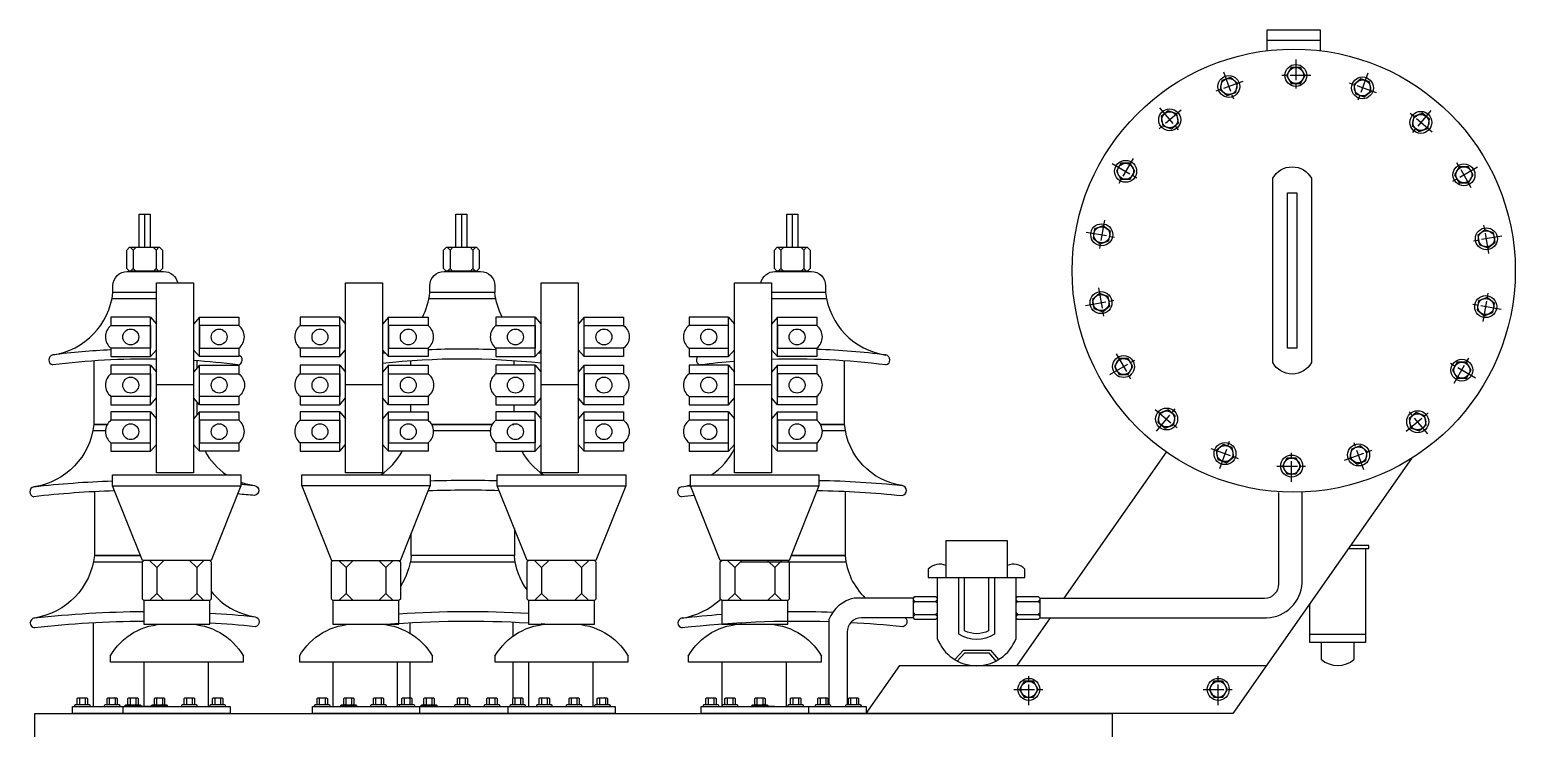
# Model space of a CAD drawing. Header units: millimetres. Extents: x 20927 to 53748, y 38421 to 54891.
# Drawn here: x 24864 to 26010, y 40275 to 40814 of the extents above; entities that cross this region are included whole.
import ezdxf

# ---------------------------------------------------------------- set-up
doc = ezdxf.new("R2010")
doc.units = ezdxf.units.MM
doc.linetypes.add('CENTERX2', pattern=[101.6, 63.5, -12.7, 12.7, -12.7])
doc.layers.add('DETAIL', color=4, linetype='Continuous')
doc.layers.add('TRANS', color=2, linetype='Continuous')

msp = doc.modelspace()

# ---------------------------------------------------------------- linework, layer by layer
at = {"layer": 'DETAIL', "color": 241, "ltscale": 0.25}
for p, q in [((25818.4, 40805.4), (25859.2, 40805.4)), ((24952.9, 40671.4), (24952.9, 40645.9)), ((25197.2, 40671.4), (25197.2, 40645.9)), ((25452.2, 40671.4), (25452.2, 40645.9)), ((24944.1, 40643.7), (24946.3, 40645.9)), ((24961.7, 40643.7), (24959.5, 40645.9)), ((25188.4, 40643.7), (25188.4, 40629.4)), ((25206, 40643.7), (25206, 40629.4)), ((25443.4, 40643.7), (25443.4, 40629.4)), ((25461, 40643.7), (25461, 40629.4)), ((24944.1, 40629.4), (24946.3, 40627.2)), ((24961.7, 40629.4), (24959.5, 40627.2)), ((25291.8, 40585.5), (25322.2, 40585.5)), ((25291.8, 40568), (25291.8, 40585.5)), ((25403, 40585.5), (25372.6, 40585.5)), ((25403, 40568), (25403, 40585.5)), ((25322.2, 40568), (25291.8, 40568)), ((25372.6, 40568), (25403, 40568)), ((24995.2, 40548.4), (25025.6, 40548.4)), ((24995.2, 40530.9), (24995.2, 40548.4)), ((25141, 40548.4), (25171.4, 40548.4)), ((25141, 40530.9), (25141, 40548.4)), ((25254.1, 40548.4), (25223.6, 40548.4)), ((25254.1, 40530.9), (25254.1, 40548.4)), ((25403, 40548.4), (25372.6, 40548.4)), ((25403, 40530.9), (25403, 40548.4)), ((25025.6, 40530.9), (24995.2, 40530.9)), ((25171.4, 40530.9), (25141, 40530.9)), ((25223.6, 40530.9), (25254.1, 40530.9)), ((25372.6, 40530.9), (25403, 40530.9)), ((24962.3, 40399), (24962.3, 40379)), ((24993.1, 40399), (24993.1, 40379)), ((25108.2, 40399), (25108.2, 40379)), ((25139, 40399), (25139, 40379)), ((25259, 40399), (25253.5, 40404.5)), ((25289.8, 40399), (25295.3, 40404.5)), ((25407.9, 40399), (25407.9, 40379)), ((25438.7, 40399), (25438.7, 40379)), ((25259, 40379), (25253.5, 40373.5)), ((25289.8, 40379), (25295.3, 40373.5)), ((25546.8, 40372.7), (25562.7, 40372.7)), ((25625.9, 40372.7), (25641.8, 40372.7)), ((25546.8, 40362.8), (25562.7, 40362.8)), ((25625.9, 40362.8), (25641.8, 40362.8)), ((25894.2, 40347.5), (25851.2, 40347.5)), ((24902.7, 40298), (24903.3, 40298.6)), ((24902.7, 40293.7), (24903.3, 40293.1)), ((24907.1, 40298), (24906.6, 40298.6)), ((24907.1, 40293.7), (24906.6, 40293.1)), ((24925.7, 40298), (24925.7, 40293.7)), ((24930.1, 40298), (24930.1, 40293.7)), ((24941.8, 40298), (24942.3, 40298.6)), ((24941.8, 40293.7), (24942.3, 40293.1)), ((24946.2, 40298), (24945.6, 40298.6)), ((24946.2, 40293.7), (24945.6, 40293.1)), ((24962.2, 40298), (24962.8, 40298.6)), ((24962.2, 40293.7), (24962.8, 40293.1)), ((24966.6, 40298), (24966.1, 40298.6)), ((24966.6, 40293.7), (24966.1, 40293.1)), ((24985.2, 40298), (24985.7, 40298.6)), ((24985.2, 40293.7), (24985.7, 40293.1)), ((24989.6, 40298), (24989, 40298.6)), ((24989.6, 40293.7), (24989, 40293.1)), ((25007, 40298), (25007.6, 40298.6)), ((25007, 40293.7), (25007.6, 40293.1)), ((25011.4, 40298), (25010.9, 40298.6)), ((25011.4, 40293.7), (25010.9, 40293.1)), ((25087.6, 40298), (25088.2, 40298.6)), ((25087.6, 40293.7), (25088.2, 40293.1)), ((25092, 40298), (25091.5, 40298.6)), ((25092, 40293.7), (25091.5, 40293.1)), ((25108.1, 40298), (25108.6, 40298.6)), ((25108.1, 40293.7), (25108.6, 40293.1)), ((25112.5, 40298), (25111.9, 40298.6)), ((25112.5, 40293.7), (25111.9, 40293.1)), ((25131, 40298), (25131.6, 40298.6)), ((25131, 40293.7), (25131.6, 40293.1)), ((25135.4, 40298), (25134.9, 40298.6)), ((25135.4, 40293.7), (25134.9, 40293.1)), ((25157.3, 40298), (25156.7, 40298.6)), ((25157.3, 40293.7), (25156.7, 40293.1)), ((25170, 40298), (25170.5, 40298.6)), ((25170, 40293.7), (25170.5, 40293.1)), ((25174.4, 40298), (25173.8, 40298.6)), ((25174.4, 40293.7), (25173.8, 40293.1)), ((25195.7, 40298), (25195.7, 40293.7)), ((25200.1, 40298), (25200.1, 40293.7)), ((25218.5, 40298), (25219.1, 40298.6)), ((25218.5, 40293.7), (25219.1, 40293.1)), ((25222.9, 40298), (25222.4, 40298.6)), ((25222.9, 40293.7), (25222.4, 40293.1)), ((25238.4, 40298), (25239, 40298.6)), ((25238.4, 40293.7), (25239, 40293.1)), ((25242.8, 40298), (25242.3, 40298.6)), ((25242.8, 40293.7), (25242.3, 40293.1)), ((25258.9, 40298), (25259.4, 40298.6)), ((25258.9, 40293.7), (25259.4, 40293.1)), ((25263.3, 40298), (25262.7, 40298.6)), ((25263.3, 40293.7), (25262.7, 40293.1)), ((25281.8, 40298), (25282.4, 40298.6)), ((25281.8, 40293.7), (25282.4, 40293.1)), ((25286.2, 40298), (25285.7, 40298.6)), ((25286.2, 40293.7), (25285.7, 40293.1)), ((25303.7, 40298), (25304.2, 40298.6)), ((25303.7, 40293.7), (25304.2, 40293.1)), ((25308.1, 40298), (25307.5, 40298.6)), ((25308.1, 40293.7), (25307.5, 40293.1)), ((25387.4, 40298), (25387.9, 40298.6)), ((25387.4, 40293.7), (25387.9, 40293.1)), ((25391.8, 40298), (25391.2, 40298.6)), ((25391.8, 40293.7), (25391.2, 40293.1)), ((25402, 40298), (25402, 40293.7)), ((25406.4, 40298), (25406.4, 40293.7)), ((25425, 40298), (25425.6, 40298.6)), ((25425, 40293.7), (25425.6, 40293.1)), ((25429.4, 40298), (25428.9, 40298.6)), ((25429.4, 40293.7), (25428.9, 40293.1)), ((25452.6, 40298), (25453.2, 40298.6)), ((25452.6, 40293.7), (25453.2, 40293.1)), ((25457, 40298), (25456.5, 40298.6)), ((25457, 40293.7), (25456.5, 40293.1)), ((25473.6, 40298), (25474.1, 40298.6)), ((25473.6, 40293.7), (25474.1, 40293.1)), ((25478, 40298), (25477.4, 40298.6)), ((25478, 40293.7), (25477.4, 40293.1)), ((25497.2, 40298), (25497.2, 40293.7)), ((25501.6, 40298), (25501.6, 40293.7))]:
    msp.add_line(p, q, dxfattribs=at)
at = {"layer": 'DETAIL', "color": 241, "linetype": 'CENTERX2', "ltscale": 0.25}
for p, q in [((25840.4, 40790.5), (25840.4, 40765.8)), ((25799.6, 40773.7), (25778.4, 40766)), ((25784.6, 40781.2), (25793.1, 40758.1)), ((25851.9, 40778.3), (25829.3, 40778.3)), ((25902.6, 40764.8), (25881.4, 40772.5)), ((25895.9, 40780.1), (25887.5, 40757)), ((25752, 40751.5), (25734.7, 40737)), ((25735.4, 40753.4), (25751.3, 40734.6)), ((25945.6, 40734.7), (25928.3, 40749.2)), ((25944.6, 40751.4), (25928.8, 40732.5)), ((25714.9, 40714.4), (25703.7, 40694.8)), ((25698.7, 40710.5), (25720, 40698.2)), ((25980.5, 40707.7), (25959.2, 40695.4)), ((25975.7, 40691.7), (25964.4, 40711.3)), ((25678.8, 40657.6), (25703.1, 40653.3)), ((25692.8, 40666.8), (25688.9, 40644.6)), ((25989.3, 40641), (25985.4, 40663.3)), ((25999.3, 40654.5), (25975, 40650.2)), ((25688.2, 40614.5), (25692.2, 40592.3)), ((25984.8, 40588.7), (25988.7, 40611)), ((25678.3, 40601.1), (25702.5, 40605.4)), ((25998.7, 40598), (25974.5, 40602.2)), ((25697.1, 40547.8), (25718.4, 40560.1)), ((25701.9, 40563.8), (25713.2, 40544.3)), ((25978.9, 40545), (25957.6, 40557.4)), ((25962.6, 40541.2), (25973.9, 40560.7)), ((25732, 40520.9), (25749.3, 40506.3)), ((25733, 40504.2), (25748.8, 40523)), ((25942.2, 40502.1), (25926.3, 40521)), ((25925.5, 40504), (25942.8, 40518.5)), ((25781.7, 40475.4), (25790.1, 40498.6)), ((25892.9, 40474.3), (25884.5, 40497.5)), ((25775, 40490.8), (25796.2, 40483)), ((25837.2, 40465.1), (25837.2, 40489.7)), ((25878, 40481.8), (25899.2, 40489.5)), ((25825.7, 40477.2), (25848.3, 40477.2)), ((25634.6, 40293), (25634.6, 40317.6)), ((25780.6, 40293), (25780.6, 40317.6)), ((25623.1, 40305.1), (25645.7, 40305.1)), ((25769.1, 40305.1), (25791.7, 40305.1))]:
    msp.add_line(p, q, dxfattribs=at)
at = {"layer": 'DETAIL', "ltscale": 0.25}
for p, q in [((24957.4, 40592), (24962.1, 40586.7)), ((24995.2, 40592), (24990.5, 40586.7)), ((25103.3, 40592), (25107.9, 40586.7)), ((25141, 40592), (25136.3, 40586.7)), ((25254.1, 40592), (25258.7, 40586.7)), ((25291.8, 40592), (25287.1, 40586.7)), ((25403, 40592), (25407.7, 40586.7)), ((25440.7, 40592), (25436.1, 40586.7)), ((24957.4, 40561.6), (24962.1, 40566.8)), ((24995.2, 40561.6), (24990.5, 40566.8)), ((25103.3, 40561.6), (25107.9, 40566.8)), ((25141, 40561.6), (25136.3, 40566.8)), ((25254.1, 40561.6), (25258.7, 40566.8)), ((25291.8, 40561.6), (25287.1, 40566.8)), ((25403, 40561.6), (25407.7, 40566.8)), ((25440.7, 40561.6), (25436.1, 40566.8)), ((24957.4, 40554.9), (24962.1, 40549.6)), ((24995.2, 40554.9), (24990.5, 40549.6)), ((25103.3, 40554.9), (25107.9, 40549.6)), ((25141, 40554.9), (25136.3, 40549.6)), ((25254.1, 40554.9), (25258.7, 40549.6)), ((25291.8, 40554.9), (25287.1, 40549.6)), ((25403, 40554.9), (25407.7, 40549.6)), ((25440.7, 40554.9), (25436.1, 40549.6)), ((24990.5, 40539.7), (24962.1, 40539.7)), ((25136.3, 40539.7), (25107.9, 40539.7)), ((25287.1, 40539.7), (25258.7, 40539.7)), ((25436.1, 40539.7), (25407.7, 40539.7)), ((24957.4, 40524.5), (24962.1, 40529.7)), ((24995.2, 40524.5), (24990.5, 40529.7)), ((25103.3, 40524.5), (25107.9, 40529.7)), ((25141, 40524.5), (25136.3, 40529.7)), ((25254.1, 40524.5), (25258.7, 40529.7)), ((25291.8, 40524.5), (25287.1, 40529.7)), ((25403, 40524.5), (25407.7, 40529.7)), ((25440.7, 40524.5), (25436.1, 40529.7)), ((24957.4, 40519), (24962.1, 40513.7)), ((24995.2, 40519), (24990.5, 40513.7)), ((25103.3, 40519), (25107.9, 40513.7)), ((25141, 40519), (25136.3, 40513.7)), ((25254.1, 40519), (25258.7, 40513.7)), ((25291.8, 40519), (25287.1, 40513.7)), ((25403, 40519), (25407.7, 40513.7)), ((25440.7, 40519), (25436.1, 40513.7)), ((24957.4, 40488.6), (24962.1, 40493.8)), ((24995.2, 40488.6), (24990.5, 40493.8)), ((25103.3, 40488.6), (25107.9, 40493.8)), ((25141, 40488.6), (25136.3, 40493.8)), ((25254.1, 40488.6), (25258.7, 40493.8)), ((25291.8, 40488.6), (25287.1, 40493.8)), ((25403, 40488.6), (25407.7, 40493.8)), ((25440.7, 40488.6), (25436.1, 40493.8)), ((25661.9, 40375.4), (25740.7, 40487.9)), ((24928.2, 40461.9), (24928.2, 40470.5)), ((24928.2, 40470.5), (25027.2, 40470.5)), ((25027.2, 40470.5), (25027.2, 40461.9)), ((25224.8, 40461.9), (25224.8, 40470.5)), ((25224.8, 40470.5), (25323.9, 40470.5)), ((25323.9, 40470.5), (25323.9, 40461.9)), ((25625.5, 40323.4), (25651.2, 40360.2)), ((24913.2, 40356.2), (24913.2, 40292.3)), ((25157.5, 40356.2), (25157.5, 40348.4)), ((25236.9, 40356.7), (25236.9, 40346.1)), ((25412.5, 40356.2), (25412.5, 40355.4)), ((24952.3, 40325.9), (24952.3, 40292.3)), ((25001.8, 40325.9), (25001.8, 40292.3)), ((25098.1, 40325.9), (25098.1, 40292.3)), ((25147.6, 40325.9), (25147.6, 40292.3)), ((25157.5, 40326), (25157.5, 40298.6)), ((25236.9, 40326), (25236.9, 40298.3)), ((25248.9, 40325.9), (25248.9, 40292.3)), ((25298.4, 40325.9), (25298.4, 40292.3)), ((25397.8, 40325.9), (25397.8, 40292.3)), ((25447.4, 40325.9), (25447.4, 40292.3)), ((25233.1, 40286.4), (25233.1, 40292))]:
    msp.add_line(p, q, dxfattribs=at)
at = {"layer": 'DETAIL', "color": 241, "ltscale": 0.25}
for points in [[(25818.4, 40797.4), (25818.4, 40813.5), (25859.2, 40813.5), (25859.2, 40797.4)], [(24941.9, 40645.9), (24944.1, 40643.7), (24944.1, 40629.4), (24941.9, 40627.2)], [(24963.9, 40645.9), (24961.7, 40643.7), (24961.7, 40629.4), (24963.9, 40627.2)], [(25186.2, 40645.9), (25188.4, 40643.7), (25190.6, 40645.9)], [(25208.2, 40645.9), (25206, 40643.7), (25203.8, 40645.9)], [(25441.2, 40645.9), (25443.4, 40643.7), (25445.6, 40645.9)], [(25463.2, 40645.9), (25461, 40643.7), (25458.8, 40645.9)], [(25186.2, 40627.2), (25188.4, 40629.4), (25190.6, 40627.2)], [(25208.2, 40627.2), (25206, 40629.4), (25203.8, 40627.2)], [(25441.2, 40627.2), (25443.4, 40629.4), (25445.6, 40627.2)], [(25463.2, 40627.2), (25461, 40629.4), (25458.8, 40627.2)], [(24962.1, 40606.2), (24927.8, 40606.2)], [(24962.1, 40610.9), (24928.5, 40610.9)], [(25223.6, 40606.2), (25172, 40606.2)], [(25478.7, 40606.2), (25436.1, 40606.2)], [(25237.6, 40509.3), (25236.2, 40509.3), (25237.6, 40509.3), (25237.6, 40509.7)], [(24913.1, 40504.6), (24922.7, 40504.6)], [(25175.7, 40504.6), (25219.4, 40504.6)], [(25238.2, 40504.6), (25238.3, 40504.6)], [(25475.4, 40504.6), (25493.3, 40504.6)], [(25570.9, 40391.2), (25570.9, 40419.8), (25617.8, 40419.8), (25617.8, 40391.2)], [(25894.2, 40413.7), (25894.2, 40341.3), (25851.2, 40341.3), (25851.2, 40371.2)], [(25881, 40413.7), (25896.7, 40413.7), (25896.7, 40415.9), (25882.6, 40415.9)], [(24913.5, 40403.5), (24951.2, 40403.5)], [(24956.8, 40404.5), (24962.3, 40399), (24967.8, 40404.5)], [(24998.6, 40404.5), (24993.1, 40399), (24987.6, 40404.5)], [(25102.7, 40404.5), (25108.2, 40399), (25113.7, 40404.5)], [(25144.5, 40404.5), (25139, 40399), (25133.5, 40404.5)], [(25157.8, 40403.5), (25238.7, 40403.5)], [(25264.5, 40404.5), (25259, 40399), (25259, 40379), (25264.5, 40373.5)], [(25284.3, 40404.5), (25289.8, 40399), (25289.8, 40379), (25284.3, 40373.5)], [(25402.4, 40404.5), (25407.9, 40399), (25413.4, 40404.5)], [(25412.8, 40403.5), (25493.7, 40403.5)], [(25444.2, 40404.5), (25438.7, 40399), (25433.2, 40404.5)], [(24956.8, 40373.5), (24962.3, 40379), (24967.8, 40373.5)], [(24998.6, 40373.5), (24993.1, 40379), (24987.6, 40373.5)], [(25102.7, 40373.5), (25108.2, 40379), (25113.7, 40373.5)], [(25144.5, 40373.5), (25139, 40379), (25133.5, 40373.5)], [(25402.4, 40373.5), (25407.9, 40379), (25413.4, 40373.5)], [(25444.2, 40373.5), (25438.7, 40379), (25433.2, 40373.5)], [(25564, 40360.2), (25562.7, 40358.9), (25546.8, 40358.9), (25545.6, 40360.2), (25545.6, 40375.4), (25546.8, 40376.6), (25562.7, 40376.6), (25564, 40375.4)], [(25545.6, 40371.5), (25546.8, 40372.7), (25545.6, 40374)], [(25564, 40374), (25562.7, 40372.7), (25564, 40371.5)], [(25624.7, 40375.4), (25625.9, 40376.6), (25641.8, 40376.6), (25643.1, 40375.4), (25643.1, 40360.2), (25641.8, 40358.9), (25625.9, 40358.9), (25624.7, 40360.2)], [(25624.7, 40371.5), (25625.9, 40372.7), (25624.7, 40374)], [(25643.1, 40374), (25641.8, 40372.7), (25643.1, 40371.5)], [(25545.6, 40364.1), (25546.8, 40362.8), (25545.6, 40361.6)], [(25564, 40361.6), (25562.7, 40362.8), (25564, 40364.1)], [(25624.7, 40364.1), (25625.9, 40362.8), (25624.7, 40361.6)], [(25643.1, 40361.6), (25641.8, 40362.8), (25643.1, 40364.1)], [(25577.5, 40328), (25584.3, 40335.4), (25604.9, 40335.4), (25611.1, 40328)], [(25579.1, 40326.5), (25585.3, 40333.2), (25603.8, 40333.2), (25609.4, 40326.6)], [(24901.5, 40293.1), (24901, 40293.7), (24901, 40298), (24901.5, 40298.6), (24908.3, 40298.6), (24908.8, 40298), (24908.8, 40293.7), (24908.3, 40293.1)], [(24902.2, 40298.6), (24902.7, 40298), (24902.7, 40293.7), (24902.2, 40293.1)], [(24907.7, 40298.6), (24907.1, 40298), (24907.1, 40293.7), (24907.7, 40293.1)], [(24924.5, 40293.1), (24924, 40293.7), (24924, 40298), (24924.5, 40298.6), (24931.3, 40298.6), (24931.8, 40298), (24931.8, 40293.7), (24931.3, 40293.1)], [(24925.1, 40298.6), (24925.7, 40298), (24926.2, 40298.6)], [(24925.1, 40293.1), (24925.7, 40293.7), (24926.2, 40293.1)], [(24930.6, 40298.6), (24930.1, 40298), (24929.5, 40298.6)], [(24930.6, 40293.1), (24930.1, 40293.7), (24929.5, 40293.1)], [(24940.6, 40293.1), (24940, 40293.7), (24940, 40298), (24940.6, 40298.6), (24947.4, 40298.6), (24947.9, 40298), (24947.9, 40293.7), (24947.4, 40293.1)], [(24941.2, 40298.6), (24941.8, 40298), (24941.8, 40293.7), (24941.2, 40293.1)], [(24946.7, 40298.6), (24946.2, 40298), (24946.2, 40293.7), (24946.7, 40293.1)], [(24961, 40293.1), (24960.5, 40293.7), (24960.5, 40298), (24961, 40298.6), (24967.8, 40298.6), (24968.3, 40298), (24968.3, 40293.7), (24967.8, 40293.1)], [(24961.7, 40298.6), (24962.2, 40298), (24962.2, 40293.7), (24961.7, 40293.1)], [(24967.2, 40298.6), (24966.6, 40298), (24966.6, 40293.7), (24967.2, 40293.1)], [(24984, 40293.1), (24983.5, 40293.7), (24983.5, 40298), (24984, 40298.6), (24990.8, 40298.6), (24991.3, 40298), (24991.3, 40293.7), (24990.8, 40293.1)], [(24984.6, 40298.6), (24985.2, 40298), (24985.2, 40293.7), (24984.6, 40293.1)], [(24990.1, 40298.6), (24989.6, 40298), (24989.6, 40293.7), (24990.1, 40293.1)], [(25005.8, 40293.1), (25005.3, 40293.7), (25005.3, 40298), (25005.8, 40298.6), (25012.6, 40298.6), (25013.2, 40298), (25013.2, 40293.7), (25012.6, 40293.1)], [(25006.5, 40298.6), (25007, 40298), (25007, 40293.7), (25006.5, 40293.1)], [(25012, 40298.6), (25011.4, 40298), (25011.4, 40293.7), (25012, 40293.1)], [(25086.5, 40293.1), (25085.9, 40293.7), (25085.9, 40298), (25086.5, 40298.6), (25093.2, 40298.6), (25093.8, 40298), (25093.8, 40293.7), (25093.2, 40293.1)], [(25087.1, 40298.6), (25087.6, 40298), (25087.6, 40293.7), (25087.1, 40293.1)], [(25092.6, 40298.6), (25092, 40298), (25092, 40293.7), (25092.6, 40293.1)], [(25106.9, 40293.1), (25106.4, 40293.7), (25106.4, 40298), (25106.9, 40298.6), (25113.7, 40298.6), (25114.2, 40298), (25114.2, 40293.7), (25113.7, 40293.1)], [(25107.5, 40298.6), (25108.1, 40298), (25108.1, 40293.7), (25107.5, 40293.1)], [(25113, 40298.6), (25112.5, 40298), (25112.5, 40293.7), (25113, 40293.1)], [(25129.9, 40293.1), (25129.3, 40293.7), (25129.3, 40298), (25129.9, 40298.6), (25136.6, 40298.6), (25137.2, 40298), (25137.2, 40293.7), (25136.6, 40293.1)], [(25130.5, 40298.6), (25131, 40298), (25131, 40293.7), (25130.5, 40293.1)], [(25136, 40298.6), (25135.4, 40298), (25135.4, 40293.7), (25136, 40293.1)], [(25151.7, 40293.1), (25151.2, 40293.7), (25151.2, 40298), (25151.7, 40298.6), (25158.5, 40298.6), (25159, 40298), (25159, 40293.7), (25158.5, 40293.1)], [(25152.6, 40298.6), (25153.1, 40298), (25153.1, 40293.7), (25152.6, 40293.1)], [(25157.8, 40298.6), (25157.3, 40298), (25157.3, 40293.7), (25157.8, 40293.1)], [(25168.8, 40293.1), (25168.3, 40293.7), (25168.3, 40298), (25168.8, 40298.6), (25175.6, 40298.6), (25176.1, 40298), (25176.1, 40293.7), (25175.6, 40293.1)], [(25169.4, 40298.6), (25170, 40298), (25170, 40293.7), (25169.4, 40293.1)], [(25174.9, 40298.6), (25174.4, 40298), (25174.4, 40293.7), (25174.9, 40293.1)], [(25194.5, 40293.1), (25194, 40293.7), (25194, 40298), (25194.5, 40298.6), (25201.3, 40298.6), (25201.8, 40298), (25201.8, 40293.7), (25201.3, 40293.1)], [(25195.1, 40298.6), (25195.7, 40298), (25196.2, 40298.6)], [(25195.1, 40293.1), (25195.7, 40293.7), (25196.2, 40293.1)], [(25200.6, 40298.6), (25200.1, 40298), (25199.5, 40298.6)], [(25200.6, 40293.1), (25200.1, 40293.7), (25199.5, 40293.1)], [(25217.3, 40293.1), (25216.8, 40293.7), (25216.8, 40298), (25217.3, 40298.6), (25224.1, 40298.6), (25224.6, 40298), (25224.6, 40293.7), (25224.1, 40293.1)], [(25218, 40298.6), (25218.5, 40298), (25218.5, 40293.7), (25218, 40293.1)], [(25223.5, 40298.6), (25222.9, 40298), (25222.9, 40293.7), (25223.5, 40293.1)], [(25237.3, 40293.1), (25236.7, 40293.7), (25236.7, 40298), (25237.3, 40298.6), (25244, 40298.6), (25244.6, 40298), (25244.6, 40293.7), (25244, 40293.1)], [(25237.9, 40298.6), (25238.4, 40298), (25238.4, 40293.7), (25237.9, 40293.1)], [(25243.4, 40298.6), (25242.8, 40298), (25242.8, 40293.7), (25243.4, 40293.1)], [(25257.7, 40293.1), (25257.1, 40293.7), (25257.1, 40298), (25257.7, 40298.6), (25264.5, 40298.6), (25265, 40298), (25265, 40293.7), (25264.5, 40293.1)], [(25258.3, 40298.6), (25258.9, 40298), (25258.9, 40293.7), (25258.3, 40293.1)], [(25263.8, 40298.6), (25263.3, 40298), (25263.3, 40293.7), (25263.8, 40293.1)], [(25280.7, 40293.1), (25280.1, 40293.7), (25280.1, 40298), (25280.7, 40298.6), (25287.4, 40298.6), (25288, 40298), (25288, 40293.7), (25287.4, 40293.1)], [(25281.3, 40298.6), (25281.8, 40298), (25281.8, 40293.7), (25281.3, 40293.1)], [(25286.8, 40298.6), (25286.2, 40298), (25286.2, 40293.7), (25286.8, 40293.1)], [(25302.5, 40293.1), (25301.9, 40293.7), (25301.9, 40298), (25302.5, 40298.6), (25309.3, 40298.6), (25309.8, 40298), (25309.8, 40293.7), (25309.3, 40293.1)], [(25303.1, 40298.6), (25303.7, 40298), (25303.7, 40293.7), (25303.1, 40293.1)], [(25308.6, 40298.6), (25308.1, 40298), (25308.1, 40293.7), (25308.6, 40293.1)], [(25386.2, 40293.1), (25385.6, 40293.7), (25385.6, 40298), (25386.2, 40298.6), (25392.9, 40298.6), (25393.5, 40298), (25393.5, 40293.7), (25392.9, 40293.1)], [(25386.8, 40298.6), (25387.4, 40298), (25387.4, 40293.7), (25386.8, 40293.1)], [(25392.3, 40298.6), (25391.8, 40298), (25391.8, 40293.7), (25392.3, 40293.1)], [(25400.9, 40293.1), (25400.3, 40293.7), (25400.3, 40298), (25400.9, 40298.6), (25407.6, 40298.6), (25408.2, 40298), (25408.2, 40293.7), (25407.6, 40293.1)], [(25401.5, 40298.6), (25402, 40298), (25402.6, 40298.6)], [(25401.5, 40293.1), (25402, 40293.7), (25402.6, 40293.1)], [(25407, 40298.6), (25406.4, 40298), (25405.9, 40298.6)], [(25407, 40293.1), (25406.4, 40293.7), (25405.9, 40293.1)], [(25423.8, 40293.1), (25423.3, 40293.7), (25423.3, 40298), (25423.8, 40298.6), (25430.6, 40298.6), (25431.2, 40298), (25431.2, 40293.7), (25430.6, 40293.1)], [(25424.5, 40298.6), (25425, 40298), (25425, 40293.7), (25424.5, 40293.1)], [(25430, 40298.6), (25429.4, 40298), (25429.4, 40293.7), (25430, 40293.1)], [(25451.4, 40293.1), (25450.9, 40293.7), (25450.9, 40298), (25451.4, 40298.6), (25458.2, 40298.6), (25458.7, 40298), (25458.7, 40293.7), (25458.2, 40293.1)], [(25452.1, 40298.6), (25452.6, 40298), (25452.6, 40293.7), (25452.1, 40293.1)], [(25457.6, 40298.6), (25457, 40298), (25457, 40293.7), (25457.6, 40293.1)], [(25472.4, 40293.1), (25471.8, 40293.7), (25471.8, 40298), (25472.4, 40298.6), (25479.1, 40298.6), (25479.7, 40298), (25479.7, 40293.7), (25479.1, 40293.1)], [(25473, 40298.6), (25473.6, 40298), (25473.6, 40293.7), (25473, 40293.1)], [(25478.5, 40298.6), (25478, 40298), (25478, 40293.7), (25478.5, 40293.1)], [(25496, 40293.1), (25495.5, 40293.7), (25495.5, 40298), (25496, 40298.6), (25502.8, 40298.6), (25503.3, 40298), (25503.3, 40293.7), (25502.8, 40293.1)], [(25496.7, 40298.6), (25497.2, 40298), (25497.8, 40298.6)], [(25496.7, 40293.1), (25497.2, 40293.7), (25497.8, 40293.1)], [(25502.2, 40298.6), (25501.6, 40298), (25501.1, 40298.6)], [(25502.2, 40293.1), (25501.6, 40293.7), (25501.1, 40293.1)]]:
    msp.add_lwpolyline(points, dxfattribs=at)
for points in [[(25836.8, 40784.5), (25833.2, 40778.3), (25836.8, 40772.2), (25843.9, 40772.2), (25847.5, 40778.3), (25843.9, 40784.5)], [(25783.3, 40774.4), (25782.1, 40767.4), (25787.5, 40762.8), (25794.2, 40765.2), (25795.5, 40772.2), (25790, 40776.8)], [(25890.5, 40775.7), (25885.1, 40771.1), (25886.3, 40764.1), (25893, 40761.7), (25898.5, 40766.3), (25897.2, 40773.3)], [(25736.5, 40746.6), (25737.8, 40739.5), (25744.5, 40737.1), (25749.9, 40741.7), (25748.7, 40748.7), (25742, 40751.1)], [(25938, 40749.1), (25931.3, 40746.7), (25930.1, 40739.7), (25935.5, 40735.1), (25942.2, 40737.5), (25943.5, 40744.5)], [(25702.1, 40704.4), (25705.6, 40698.3), (25712.8, 40698.3), (25716.3, 40704.4), (25712.8, 40710.6), (25705.6, 40710.6)], [(25973.5, 40707.8), (25966.4, 40707.8), (25962.8, 40701.7), (25966.4, 40695.5), (25973.5, 40695.5), (25977.1, 40701.7)], [(25684.1, 40653), (25689.6, 40648.5), (25696.3, 40650.9), (25697.5, 40657.9), (25692, 40662.5), (25685.3, 40660.1)], [(25992.8, 40656.9), (25986.1, 40659.4), (25980.6, 40654.8), (25981.9, 40647.8), (25988.6, 40645.3), (25994, 40649.9)], [(25684.8, 40598.6), (25691.5, 40596.2), (25696.9, 40600.8), (25695.7, 40607.8), (25689, 40610.2), (25683.6, 40605.6)], [(25993.5, 40602.5), (25988, 40607.1), (25981.3, 40604.6), (25980.1, 40597.6), (25985.5, 40593.1), (25992.2, 40595.5)], [(25704.1, 40547.7), (25711.2, 40547.7), (25714.7, 40553.9), (25711.2, 40560), (25704.1, 40560), (25700.5, 40553.9)], [(25975.5, 40551.1), (25971.9, 40557.3), (25964.8, 40557.3), (25961.3, 40551.1), (25964.8, 40545), (25971.9, 40545)], [(25739.6, 40506.4), (25746.3, 40508.9), (25747.5, 40515.9), (25742, 40520.5), (25735.3, 40518), (25734.1, 40511)], [(25941, 40509), (25939.8, 40516), (25933.1, 40518.4), (25927.7, 40513.9), (25928.9, 40506.8), (25935.6, 40504.4)], [(25787, 40479.8), (25792.5, 40484.4), (25791.3, 40491.4), (25784.6, 40493.9), (25779.1, 40489.3), (25780.4, 40482.3)], [(25894.3, 40481.2), (25895.5, 40488.2), (25890, 40492.8), (25883.3, 40490.3), (25882.1, 40483.3), (25887.6, 40478.7)], [(25840.8, 40471.1), (25844.3, 40477.2), (25840.8, 40483.4), (25833.6, 40483.4), (25830.1, 40477.2), (25833.6, 40471.1)], [(25638.1, 40299), (25641.7, 40305.1), (25638.1, 40311.3), (25631, 40311.3), (25627.5, 40305.1), (25631, 40299)], [(25784.2, 40299), (25787.7, 40305.1), (25784.2, 40311.3), (25777.1, 40311.3), (25773.5, 40305.1), (25777.1, 40299)]]:
    msp.add_lwpolyline(points, close=True, dxfattribs=at)
at = {"layer": 'DETAIL', "ltscale": 0.25}
for points in [[(25852.5, 40699), (25852.5, 40557, -0.592538), (25822.6, 40557), (25822.6, 40699, -0.592538)], [(25322.2, 40568), (25322.2, 40561.6), (25291.8, 40561.6), (25291.8, 40592), (25322.2, 40592), (25322.2, 40585.5, -0.489677)], [(25372.6, 40568), (25372.6, 40561.6), (25403, 40561.6), (25403, 40592), (25372.6, 40592), (25372.6, 40585.5, 0.489677)], [(25025.6, 40530.9), (25025.6, 40524.5), (24995.2, 40524.5), (24995.2, 40554.9), (25025.6, 40554.9), (25025.6, 40548.4, -0.489677)], [(25171.4, 40530.9), (25171.4, 40524.5), (25141, 40524.5), (25141, 40554.9), (25171.4, 40554.9), (25171.4, 40548.4, -0.489677)], [(25223.6, 40530.9), (25223.6, 40524.5), (25254.1, 40524.5), (25254.1, 40554.9), (25223.6, 40554.9), (25223.6, 40548.4, 0.489677)], [(25372.6, 40530.9), (25372.6, 40524.5), (25403, 40524.5), (25403, 40554.9), (25372.6, 40554.9), (25372.6, 40548.4, 0.489677)]]:
    msp.add_lwpolyline(points, format="xyb", close=True, dxfattribs=at)
for points in [[(25833.9, 40687.7), (25841.3, 40687.7), (25841.3, 40568.2), (25833.9, 40568.2)], [(24962.1, 40618.4), (24990.5, 40618.4), (24990.5, 40471.9), (24962.1, 40471.9)], [(25107.9, 40618.4), (25136.3, 40618.4), (25136.3, 40471.9), (25107.9, 40471.9)], [(25258.7, 40618.4), (25287.1, 40618.4), (25287.1, 40471.9), (25258.7, 40471.9)], [(25407.7, 40618.4), (25436.1, 40618.4), (25436.1, 40471.9), (25407.7, 40471.9)], [(24995.2, 40568), (25025.6, 40568), (25025.6, 40561.6), (24995.2, 40561.6), (24995.2, 40592), (25025.6, 40592), (25025.6, 40585.5), (24995.2, 40585.5)], [(25103.3, 40568), (25072.8, 40568), (25072.8, 40561.6), (25103.3, 40561.6), (25103.3, 40592), (25072.8, 40592), (25072.8, 40585.5), (25103.3, 40585.5)], [(25254.1, 40568), (25223.6, 40568), (25223.6, 40561.6), (25254.1, 40561.6), (25254.1, 40592), (25223.6, 40592), (25223.6, 40585.5), (25254.1, 40585.5)], [(25440.7, 40568), (25471.2, 40568), (25471.2, 40561.6), (25440.7, 40561.6), (25440.7, 40592), (25471.2, 40592), (25471.2, 40585.5), (25440.7, 40585.5)], [(25103.3, 40530.9), (25072.8, 40530.9), (25072.8, 40524.5), (25103.3, 40524.5), (25103.3, 40554.9), (25072.8, 40554.9), (25072.8, 40548.4), (25103.3, 40548.4)], [(25291.8, 40530.9), (25322.2, 40530.9), (25322.2, 40524.5), (25291.8, 40524.5), (25291.8, 40554.9), (25322.2, 40554.9), (25322.2, 40548.4), (25291.8, 40548.4)], [(25440.7, 40530.9), (25471.2, 40530.9), (25471.2, 40524.5), (25440.7, 40524.5), (25440.7, 40554.9), (25471.2, 40554.9), (25471.2, 40548.4), (25440.7, 40548.4)], [(24995.2, 40495.1), (25025.6, 40495.1), (25025.6, 40488.6), (24995.2, 40488.6), (24995.2, 40519), (25025.6, 40519), (25025.6, 40512.5), (24995.2, 40512.5)], [(25103.3, 40495.1), (25072.8, 40495.1), (25072.8, 40488.6), (25103.3, 40488.6), (25103.3, 40519), (25072.8, 40519), (25072.8, 40512.5), (25103.3, 40512.5)], [(25141, 40495.1), (25171.4, 40495.1), (25171.4, 40488.6), (25141, 40488.6), (25141, 40519), (25171.4, 40519), (25171.4, 40512.5), (25141, 40512.5)], [(25174.2, 40509.3), (25220.8, 40509.3)], [(25254.1, 40495.1), (25223.6, 40495.1), (25223.6, 40488.6), (25254.1, 40488.6), (25254.1, 40519), (25223.6, 40519), (25223.6, 40512.5), (25254.1, 40512.5)], [(25440.7, 40495.1), (25471.2, 40495.1), (25471.2, 40488.6), (25440.7, 40488.6), (25440.7, 40519), (25471.2, 40519), (25471.2, 40512.5), (25440.7, 40512.5)], [(25027.2, 40461.9), (25004.2, 40404.5), (24951.2, 40404.5), (24928.2, 40461.9)], [(25150.1, 40404.5), (25173.1, 40461.9), (25074, 40461.9), (25097, 40404.5)], [(25300.9, 40404.5), (25247.8, 40404.5), (25224.8, 40461.9), (25323.9, 40461.9)], [(25396.7, 40404.5), (25373.8, 40461.9), (25472.8, 40461.9), (25449.8, 40404.5)], [(25315.7, 40286.4), (25082.3, 40286.4), (25082.3, 40292), (25315.7, 40292)]]:
    msp.add_lwpolyline(points, close=True, dxfattribs=at)
for points in [[(24948.6, 40645.9), (24948.6, 40671.4), (24957.1, 40671.4), (24957.1, 40645.9)], [(25192.9, 40645.9), (25192.9, 40671.4), (25201.4, 40671.4), (25201.4, 40645.9)], [(25447.9, 40645.9), (25447.9, 40671.4), (25456.5, 40671.4), (25456.5, 40645.9)], [(24941.3, 40627.2), (24939.1, 40629.4), (24939.1, 40643.7), (24941.3, 40645.9), (24964.4, 40645.9), (24966.6, 40643.7), (24966.6, 40629.4), (24964.4, 40627.2)], [(25185.6, 40627.2), (25183.4, 40629.4), (25183.4, 40643.7), (25185.6, 40645.9), (25208.7, 40645.9), (25210.9, 40643.7), (25210.9, 40629.4), (25208.7, 40627.2)], [(25440.6, 40627.2), (25438.4, 40629.4), (25438.4, 40643.7), (25440.6, 40645.9), (25463.7, 40645.9), (25465.9, 40643.7), (25465.9, 40629.4), (25463.7, 40627.2)], [(24964.4, 40627.5), (24941.3, 40627.5)], [(25208.7, 40627.5), (25185.6, 40627.5)], [(25463.7, 40627.5), (25440.6, 40627.5)], [(25171.4, 40568), (25171.4, 40561.6), (25141, 40561.6), (25141, 40592), (25171.4, 40592), (25171.4, 40585.5)], [(24993.3, 40558.3), (24993.3, 40552.8)], [(25158.1, 40554.9), (25158.1, 40558.3)], [(25237.6, 40558.3), (25237.6, 40554.9)], [(24993.3, 40526.6), (24993.3, 40516.9)], [(25158.1, 40519), (25158.1, 40524.5)], [(25237.6, 40524.5), (25237.6, 40519)], [(24927, 40495.1), (24927, 40488.6), (24957.4, 40488.6), (24957.4, 40519), (24927, 40519), (24927, 40512.5)], [(25158.1, 40509.3), (25158.8, 40509.3), (25158.1, 40509.3), (25158.1, 40509.6)], [(25322.2, 40495.1), (25322.2, 40488.6), (25291.8, 40488.6), (25291.8, 40519), (25322.2, 40519), (25322.2, 40512.5)], [(25372.6, 40495.1), (25372.6, 40488.6), (25403, 40488.6), (25403, 40519), (25372.6, 40519), (25372.6, 40512.5)], [(25929.6, 40483.1), (25791.9, 40286.4), (25382, 40286.4), (25382, 40292), (25509.2, 40292), (25509.2, 40286.4), (25535.1, 40323.4), (25817.8, 40323.4)], [(25074, 40461.9), (25074, 40470.5), (25173.1, 40470.5), (25173.1, 40461.9)], [(25373.8, 40461.9), (25373.8, 40470.5), (25472.8, 40470.5), (25472.8, 40461.9)], [(25238, 40429.1), (25238, 40408.2), (25158.5, 40408.2), (25158.5, 40425.5)], [(25003.1, 40404.5), (25004.2, 40403.4), (25004.2, 40374.6), (25003.1, 40373.5), (24952.3, 40373.5), (24951.2, 40374.6), (24951.2, 40403.4), (24952.3, 40404.5)], [(25149, 40404.5), (25150.1, 40403.4), (25150.1, 40374.6), (25149, 40373.5), (25098.1, 40373.5), (25097, 40374.6), (25097, 40403.4), (25098.1, 40404.5)], [(25299.8, 40404.5), (25300.9, 40403.4), (25300.9, 40374.6), (25299.8, 40373.5), (25248.9, 40373.5), (25247.8, 40374.6), (25247.8, 40403.4), (25248.9, 40404.5)], [(25448.7, 40404.5), (25449.8, 40403.4), (25449.8, 40374.6), (25448.7, 40373.5), (25397.8, 40373.5), (25396.7, 40374.6), (25396.7, 40403.4), (25397.8, 40404.5)], [(24952.3, 40373.5), (24952.3, 40355.4), (25003.1, 40355.4), (25003.1, 40373.5)], [(25098.1, 40373.5), (25098.1, 40355.4), (25149, 40355.4), (25149, 40373.5)], [(25248.9, 40373.5), (25248.9, 40355.4), (25299.8, 40355.4), (25299.8, 40373.5)], [(25397.8, 40373.5), (25397.8, 40355.4), (25448.7, 40355.4), (25448.7, 40373.5)], [(25028.8, 40331.1), (25028.8, 40326), (24926.6, 40326), (24926.6, 40331.1)], [(25174.7, 40331.1), (25174.7, 40326), (25072.5, 40326), (25072.5, 40331.1)], [(25325.5, 40331.1), (25325.5, 40326), (25223.2, 40326), (25223.2, 40331.1)], [(25474.4, 40331.1), (25474.4, 40326), (25372.2, 40326), (25372.2, 40331.1)], [(25009.9, 40286.4), (24897.3, 40286.4), (24897.3, 40292), (25019, 40292), (25019, 40286.4), (24936.4, 40286.4), (24936.4, 40292)], [(25164.9, 40292), (25164.9, 40286.4)], [(25464.6, 40292), (25464.6, 40286.4)]]:
    msp.add_lwpolyline(points, dxfattribs=at)
for points in [[(24882.2, 40562.9, 0.340644), (24928.5, 40610.9), (24928.5, 40616.2, -0.414214), (24939.5, 40627.2), (24967.6, 40627.2, -0.354737), (24978.4, 40618.4)], [(24927, 40585.5), (24957.4, 40585.5), (24957.4, 40568), (24927, 40568), (24927, 40561.6), (24957.4, 40561.6), (24957.4, 40592), (24927, 40592), (24927, 40585.5, 0.489677), (24927, 40568)], [(24927, 40548.4), (24957.4, 40548.4), (24957.4, 40530.9), (24927, 40530.9), (24927, 40524.5), (24957.4, 40524.5), (24957.4, 40554.9), (24927, 40554.9), (24927, 40548.4, 0.489677), (24927, 40530.9)], [(25027.2, 40464.8, 0.052237), (25037.7, 40462.2, -0.821628), (25037.7, 40454.5, 0.004039), (25024.8, 40455.7)], [(25493, 40457.2), (25493, 40408.2), (25451.3, 40408.2), (25493, 40408.2, 0.180613), (25508.4, 40375.4)], [(25004.2, 40380.8, 0.196543), (25038.1, 40361.1, -0.821628), (25038.1, 40353.4, 0.010913), (25003.1, 40356.2)], [(25539.3, 40360.2, -0.620069), (25537.4, 40353.4, 0.012555), (25497.2, 40356.4)], [(24926.3, 40330.7, -0.26809), (24969.2, 40355.4)], [(24986.2, 40355.4, -0.26809), (25029.1, 40330.7)], [(25072.2, 40330.7, -0.26809), (25115.1, 40355.4)], [(25132.1, 40355.4, -0.26809), (25174.9, 40330.7)], [(25223, 40330.7, -0.26809), (25265.9, 40355.4)], [(25282.9, 40355.4, -0.26809), (25325.7, 40330.7)], [(25371.9, 40330.7, -0.26809), (25414.8, 40355.4)], [(25431.8, 40355.4, -0.26809), (25474.7, 40330.7)]]:
    msp.add_lwpolyline(points, format="xyb", dxfattribs=at)
at = {"layer": 'DETAIL', "color": 241, "ltscale": 0.25}
for points in [[(25228.6, 40592, -0.091155), (25222.9, 40610.9), (25172.8, 40610.9), (25172.8, 40616.2, -0.414214), (25183.8, 40627.2), (25211.9, 40627.2, -0.414214), (25222.9, 40616.2), (25222.9, 40610.9)], [(25428, 40618.4, -0.354737), (25438.8, 40627.2), (25466.9, 40627.2, -0.414214), (25477.9, 40616.2), (25477.9, 40610.9), (25436.1, 40610.9)], [(24913.8, 40558.3), (24913.8, 40509.3), (24924.2, 40509.3), (24913.8, 40509.3, -0.340644), (24867.5, 40461.2)], [(25471.4, 40458.4, -0.02046), (25537, 40454.5, 0.821628), (25537, 40462.2, -0.351357), (25492.6, 40509.3), (25474, 40509.3), (25492.6, 40509.3), (25492.6, 40558.3)], [(24914.2, 40457.2), (24914.2, 40408.2), (24949.7, 40408.2), (24914.2, 40408.2, -0.340644), (24867.9, 40360.1)], [(25643.1, 40375.4), (25816.3, 40375.4, 0.414214), (25827.3, 40386.4), (25827.3, 40456.9)], [(25643.1, 40360.2), (25817.9, 40360.2, 0.390891), (25845.3, 40387.2), (25845.3, 40456.9)], [(25247.8, 40381.7, -0.1389), (25238, 40408.2), (25158.5, 40408.2, -0.116302), (25150.1, 40384.5)], [(25570.9, 40400.6, 0.302605), (25557.1, 40397.8), (25557.1, 40391.2), (25631.6, 40391.2), (25631.6, 40397.8, 0.302605), (25617.8, 40400.6)], [(25564, 40391.2), (25564, 40344.4, 0.694969), (25624.7, 40344.4), (25624.7, 40391.2)], [(25608, 40391.2), (25608, 40347.7, -0.297269), (25580.7, 40347.7), (25580.7, 40391.2)], [(25603.6, 40391.2), (25603.6, 40350.2, -0.237484), (25585.1, 40350.2), (25585.1, 40391.2)], [(25545.6, 40375.4), (25500, 40375.4, 0.252714), (25480.5, 40359), (25480.5, 40293.1)], [(25545.6, 40360.2), (25505.5, 40360.2, 0.414214), (25494.5, 40349.2), (25494.5, 40293.1)], [(25860, 40341.3), (25860, 40328.3, 0.381748), (25885.4, 40328.3), (25885.4, 40341.3)], [(24958.9, 40292, -1.027334), (24958.9, 40293.1), (24969.9, 40293.1, -1.027334), (24969.9, 40292), (24938.5, 40292, -1.027334), (24938.5, 40293.1), (24949.5, 40293.1, -1.027334), (24949.5, 40292)], [(24970.9, 40292), (24992.9, 40292, 1.027334), (24992.9, 40293.1), (24981.9, 40293.1, 1.027334), (24981.9, 40292)], [(24994.6, 40292), (25014.7, 40292, 1.027334), (25014.7, 40293.1), (25003.7, 40293.1, 1.027334), (25003.7, 40292)], [(25143.7, 40292), (25160.6, 40292, 1.027334), (25160.6, 40293.1), (25147.6, 40293.1)], [(25246.1, 40292, 1.027334), (25246.1, 40293.1), (25235.1, 40293.1, 1.027334), (25235.1, 40292), (25249.9, 40292)], [(25438.5, 40292), (25421.7, 40292, -1.027334), (25421.7, 40293.1), (25432.7, 40293.1, -1.027334), (25432.7, 40292)], [(25447.4, 40292), (25460.3, 40292, 1.027334), (25460.3, 40293.1), (25449.3, 40293.1, 1.027334), (25449.3, 40292)]]:
    msp.add_lwpolyline(points, format="xyb", dxfattribs=at)
for points in [[(25171.4, 40568, 0.489677), (25171.4, 40585.5), (25141, 40585.5), (25141, 40568)], [(24957.4, 40512.5), (24927, 40512.5, 0.489677), (24927, 40495.1), (24957.4, 40495.1)], [(25291.8, 40512.5), (25322.2, 40512.5, -0.489677), (25322.2, 40495.1), (25291.8, 40495.1)], [(25403, 40512.5), (25372.6, 40512.5, 0.489677), (25372.6, 40495.1), (25403, 40495.1)], [(24910.4, 40293.1), (24899.4, 40293.1, 1.027334), (24899.4, 40292), (24910.4, 40292, 1.027334)], [(24922.4, 40293.1, 1.027334), (24922.4, 40292), (24933.4, 40292, 1.027334), (24933.4, 40293.1)], [(25095.3, 40293.1), (25084.3, 40293.1, 1.027334), (25084.3, 40292), (25095.3, 40292, 1.027334)], [(25115.8, 40292), (25104.8, 40292, -1.027334), (25104.8, 40293.1), (25115.8, 40293.1, -1.027334)], [(25138.7, 40293.1), (25127.7, 40293.1, 1.027334), (25127.7, 40292), (25138.7, 40292, 1.027334)], [(25177.7, 40292), (25166.7, 40292, -1.027334), (25166.7, 40293.1), (25177.7, 40293.1, -1.027334)], [(25192.4, 40293.1, 1.027334), (25192.4, 40292), (25203.4, 40292, 1.027334), (25203.4, 40293.1)], [(25226.2, 40293.1), (25215.2, 40293.1, 1.027334), (25215.2, 40292), (25226.2, 40292, 1.027334)], [(25266.6, 40293.1), (25255.6, 40293.1, 1.027334), (25255.6, 40292), (25266.6, 40292, 1.027334)], [(25289.5, 40293.1), (25278.5, 40293.1, 1.027334), (25278.5, 40292), (25289.5, 40292, 1.027334)], [(25311.4, 40293.1), (25300.4, 40293.1, 1.027334), (25300.4, 40292), (25311.4, 40292, 1.027334)], [(25395.1, 40293.1), (25384.1, 40293.1, 1.027334), (25384.1, 40292), (25395.1, 40292, 1.027334)], [(25398.7, 40292), (25409.7, 40292, 1.027334), (25409.7, 40293.1), (25398.7, 40293.1, 1.027334)], [(25481.3, 40293.1), (25470.3, 40293.1, 1.027334), (25470.3, 40292), (25481.3, 40292, 1.027334)], [(25493.9, 40293.1, 1.027334), (25493.9, 40292), (25504.9, 40292, 1.027334), (25504.9, 40293.1)]]:
    msp.add_lwpolyline(points, format="xyb", close=True, dxfattribs=at)
at = {"layer": 'DETAIL', "ltscale": 0.25}
msp.add_circle((25838.8, 40627.8), 170.8, dxfattribs=at)
at = {"layer": 'DETAIL', "color": 241, "ltscale": 0.25}
for centre, radius in [((25840.4, 40778.3), 8.46), ((25840.4, 40778.3), 6.17), ((25788.8, 40769.8), 8.46), ((25788.8, 40769.8), 6.17), ((25891.8, 40768.7), 8.46), ((25891.8, 40768.7), 6.17), ((25743.2, 40744.1), 8.46), ((25743.2, 40744.1), 6.17), ((25936.8, 40742.1), 8.46), ((25936.8, 40742.1), 6.17), ((25709.2, 40704.4), 8.46), ((25709.2, 40704.4), 6.17), ((25970, 40701.7), 8.46), ((25970, 40701.7), 6.17), ((25690.8, 40655.5), 8.46), ((25690.8, 40655.5), 6.17), ((25987.3, 40652.4), 8.46), ((25987.3, 40652.4), 6.17), ((25690.2, 40603.2), 8.46), ((25690.2, 40603.2), 6.17), ((25986.8, 40600.1), 8.46), ((25986.8, 40600.1), 6.17), ((24942.2, 40576.7), 6.14), ((25010.4, 40576.7), 6.14), ((25088.1, 40576.7), 6.14), ((25156.2, 40576.7), 6.14), ((25238.8, 40576.7), 6.14), ((25307, 40576.7), 6.14), ((25387.8, 40576.7), 6.14), ((25455.9, 40576.7), 6.14), ((25707.6, 40553.9), 8.46), ((25707.6, 40553.9), 6.17), ((25968.4, 40551.1), 8.46), ((25968.4, 40551.1), 6.17), ((24942.2, 40539.6), 6.14), ((25010.4, 40539.6), 6.14), ((25088.1, 40539.6), 6.14), ((25156.2, 40539.6), 6.14), ((25238.8, 40539.6), 6.14), ((25307, 40539.6), 6.14), ((25387.8, 40539.6), 6.14), ((25455.9, 40539.6), 6.14), ((25740.8, 40513.5), 8.46), ((25740.8, 40513.5), 6.17), ((25934.4, 40511.4), 8.46), ((24942.2, 40503.7), 6.14), ((25010.4, 40503.7), 6.14), ((25088.1, 40503.7), 6.14), ((25156.2, 40503.7), 6.14), ((25238.8, 40503.7), 6.14), ((25307, 40503.7), 6.14), ((25387.8, 40503.7), 6.14), ((25455.9, 40503.7), 6.14), ((25934.4, 40511.4), 6.17), ((25785.8, 40486.8), 8.46), ((25785.8, 40486.8), 6.17), ((25837.2, 40477.2), 8.46), ((25888.8, 40485.8), 8.46), ((25888.8, 40485.8), 6.17), ((25837.2, 40477.2), 6.17), ((25634.6, 40305.1), 8.46), ((25780.6, 40305.1), 8.46), ((25634.6, 40305.1), 6.17), ((25780.6, 40305.1), 6.17)]:
    msp.add_circle(centre, radius, dxfattribs=at)
at = {"layer": 'DETAIL', "ltscale": 0.25}
for centre, radius, start, end in [((25118.4, 40616.9), 54.7, 332.8318, 353.6653), ((25532.3, 40616.9), 54.7, 186.3347, 261.5792), ((25118.4, 40616.9), 54.7, 289.1251, 290.2669), ((25277.2, 40616.9), 54.7, 249.2327, 250.2122), ((24882.9, 40559), 3.92, 101.1851, 258.8149), ((24953.5, 39993.6), 566.1, 89.1365, 97.2459), ((24953.5, 39993.6), 566.1, 82.7541, 86.2586), ((25024.2, 40559), 3.92, 281.1851, 69.0012), ((25197.8, 39993.6), 566.1, 83.8245, 96.2362), ((25382.2, 40559), 3.92, 139.4542, 258.8149), ((25452.9, 39993.6), 566.1, 94.582, 97.2459), ((25452.9, 39993.6), 566.1, 82.7541, 91.7021), ((25523.5, 40559), 3.92, 281.1851, 78.8149), ((25044.8, 40513.5), 51.7, 208.7618, 236.226), ((25103.8, 40515.3), 54.7, 304.8528, 330.6994), ((25289.1, 40513.5), 51.7, 208.7618, 236.226), ((25358.8, 40515.3), 54.7, 304.8528, 333.2918), ((25358.8, 40515.3), 54.7, 278.4208, 285.8631), ((24868.3, 40457.4), 3.92, 101.1851, 258.8149), ((24957.2, 39655.4), 803.2, 91.963, 96.4129), ((25201.5, 39655.4), 803.2, 88.2294, 92.1374), ((25367.6, 40457.4), 3.92, 101.1851, 258.8149), ((25456.5, 39655.4), 803.2, 95.7062, 96.4129), ((25359.2, 40414.2), 54.7, 348.6645, 349.7543), ((25359.2, 40414.2), 54.7, 278.4208, 313.4256), ((24868.7, 40356.3), 3.92, 101.1851, 258.8149), ((25368, 40356.3), 3.92, 101.1851, 258.8149), ((24957.6, 39554.3), 803.2, 90.3819, 96.4129), ((25201.9, 39554.3), 803.2, 86.6446, 94.5038), ((25201.9, 39554.3), 803.2, 85.7478, 85.9409), ((25456.9, 39554.3), 803.2, 88.3163, 96.4129)]:
    msp.add_arc(centre, radius, start, end, dxfattribs=at)
at = {"layer": 'DETAIL', "color": 241, "ltscale": 0.25}
for centre, radius, start, end in [((25018.8, 40576.8), 11, 307.8201, 52.1799), ((25079.6, 40576.8), 11, 127.8201, 232.1799), ((25230.4, 40576.8), 11, 127.8201, 232.1799), ((25464.4, 40576.8), 11, 307.8201, 52.1799), ((24953.5, 40001.3), 566.1, 92.6906, 97.2459), ((24953.5, 40001.3), 566.1, 86.2012, 86.2586), ((25197.8, 40001.3), 566.1, 87.3885, 92.6719), ((25452.9, 40001.3), 566.1, 94.582, 94.6991), ((25452.9, 40001.3), 566.1, 82.7541, 88.1485), ((25197.8, 40001.3), 566.1, 96.0095, 96.2362), ((25197.8, 40001.3), 566.1, 83.8245, 84.046), ((25079.6, 40539.7), 11, 127.8201, 232.1799), ((25315.5, 40539.7), 11, 307.8201, 52.1799), ((25464.4, 40539.7), 11, 307.8201, 52.1799), ((25018.8, 40503.8), 11, 307.8201, 52.1799), ((25079.6, 40503.8), 11, 127.8201, 232.1799), ((25164.7, 40503.8), 11, 307.8201, 52.1799), ((25230.4, 40503.8), 11, 127.8201, 232.1799), ((25464.4, 40503.8), 11, 307.8201, 52.1799), ((24957.2, 39662.9), 803.2, 92.0707, 96.4129), ((24957.2, 39662.9), 803.2, 84.2493, 84.999), ((25201.5, 39662.9), 803.2, 88.3346, 92.0272), ((25456.5, 39662.9), 803.2, 84.2493, 88.8397), ((25456.5, 39662.9), 803.2, 95.9019, 96.4129), ((24957.6, 39561.7), 803.2, 90.3819, 96.4129), ((24957.6, 39561.7), 803.2, 84.2493, 86.7503), ((25201.9, 39561.7), 803.2, 86.6446, 93.7762), ((25456.9, 39561.7), 803.2, 94.2201, 96.4129), ((25456.9, 39561.7), 803.2, 88.1088, 90.5864), ((24948.1, 40292.5), 0.566, 268.4551, 271.5449), ((25149.6, 40292.5), 0.566, 88.4551, 271.5449)]:
    msp.add_arc(centre, radius, start, end, dxfattribs=at)
at = {"layer": 'TRANS', "ltscale": 0.25}
msp.add_lwpolyline([(24868.4, 39345.9), (24868.4, 40286.4), (25698.9, 40286.4), (25698.9, 39345.9)], dxfattribs=at)

doc.saveas('drawing.dxf')
